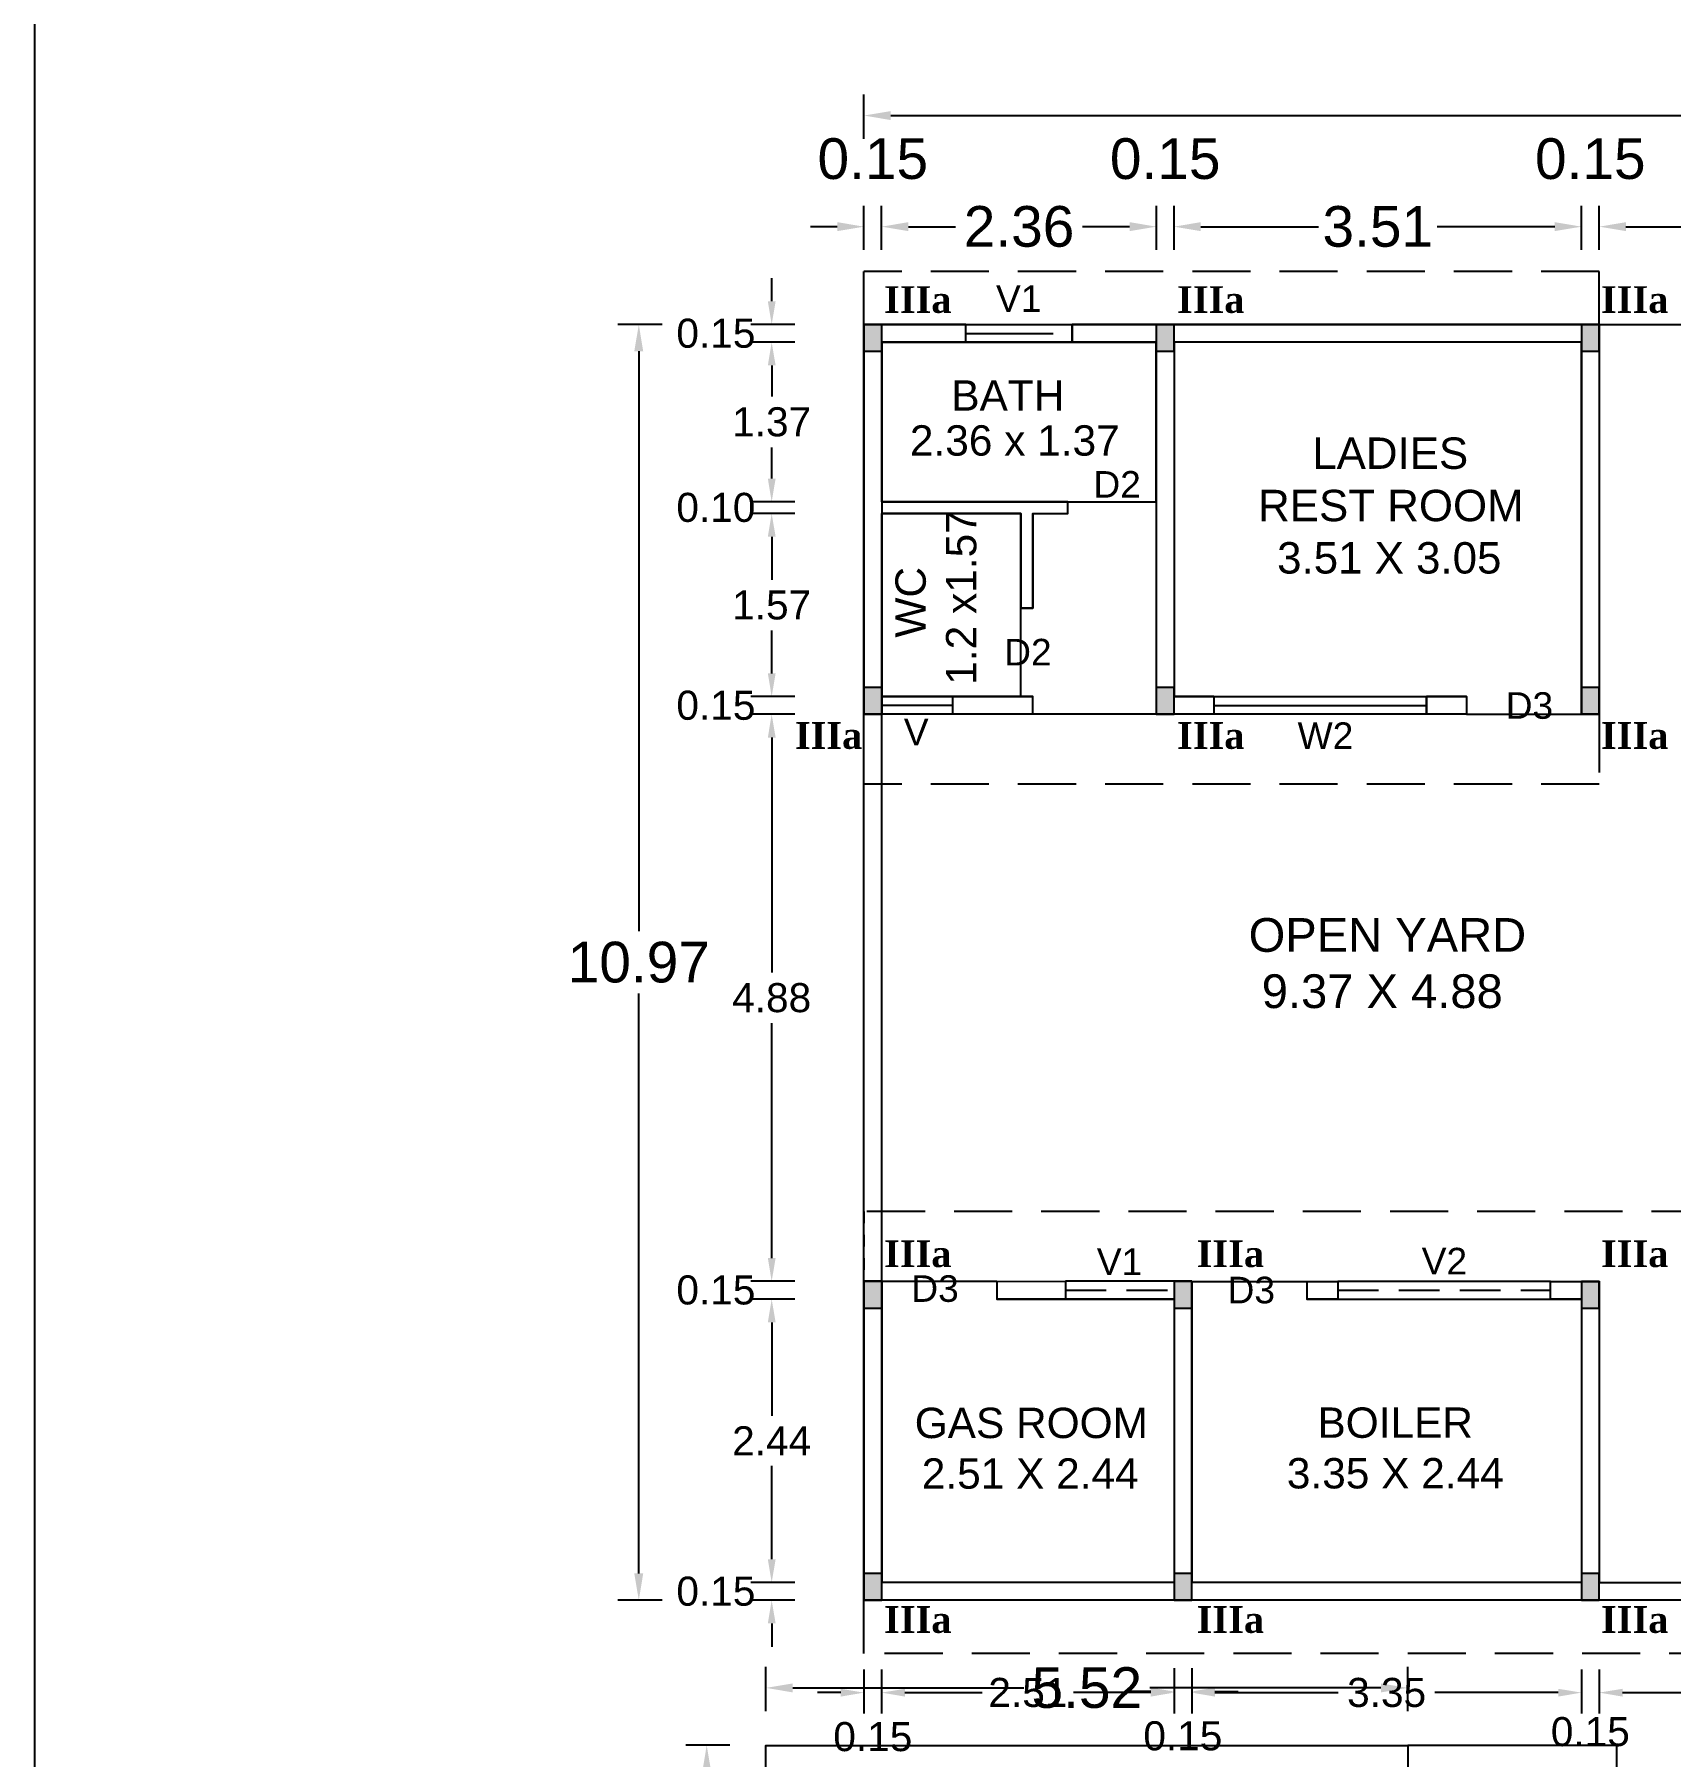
# Model space of a CAD drawing. Header units: metres. Extents: x 3715 to 4596, y 2418 to 2709.
# Drawn here: x 4028.15 to 4042.22, y 2547.65 to 2562.47 of the extents above; entities that cross this region are included whole.
import ezdxf

# ---------------------------------------------------------------- set-up
doc = ezdxf.new("R2010")
doc.units = ezdxf.units.M
doc.header["$MEASUREMENT"] = 0
doc.linetypes.add('DASHED', pattern=[0.75, 0.5, -0.25])
for name, color, linetype in [('BLK_6_DA_RAMP_1', 7, 'Continuous'), ('BLK_6_FLR_0_BLT_UP_AREA', 46, 'Continuous'), ('BLK_6_FLR_0_CARPET_AREA', 46, 'Continuous'), ('BLK_6_FLR_0_WATER_CLOSET', 2, 'Continuous')]:
    doc.layers.add(name, color=color, linetype=linetype)
doc.styles.add('Inner font', font='arial.ttf')
doc.styles.add('notes', font='arial.ttf')
doc.styles.get("Standard").update_dxf_attribs({"font": 'arial.ttf'})
doc.styles.add('Times New Roman$101', font='timesbd.ttf', dxfattribs={"height": 3.024})
doc.dimstyles.get("Standard").update_dxf_attribs({"dimtxt": 0.35, "dimasz": 0.23, "dimexe": 0.18, "dimexo": 0.0625, "dimgap": 0.09, "dimtad": 0, "dimtih": 1, "dimtoh": 1, "dimzin": 0, "dimdsep": 46, "dimtxsty": 'Standard', "dimcen": 0.09, "dimadec": 0, "dimazin": 0, "dimtfac": 1, "dimtofl": 0, "dimtmove": 2, "dimatfit": 3, "dimfxl": 0, "dimtolj": 1, "dimtzin": 0, "dimarcsym": 0})

# ---------------------------------------------------------------- blocks, each defined once
blk = doc.blocks.new('*D275')
at = {"color": 0, "lineweight": -2, "ltscale": 0.1}
for p, q in [((4035.286, 2560.613), (4035.286, 2560.993)), ((4035.438, 2560.613), (4035.438, 2560.993)), ((4035.056, 2560.813), (4034.826, 2560.813)), ((4035.668, 2560.813), (4035.898, 2560.813))]:
    blk.add_line(p, q, dxfattribs=at)
at = {"color": 0, "ltscale": 0.1}
for points in [[(4035.056, 2560.852), (4035.056, 2560.775), (4035.286, 2560.813)], [(4035.668, 2560.852), (4035.668, 2560.775), (4035.438, 2560.813)]]:
    blk.add_solid(points, dxfattribs=at)
at = {"color": 0, "ltscale": 0.1, "insert": (4035.362, 2561.396), "char_height": 0.35, "attachment_point": 5}
blk.add_mtext('\\A1;0.15', dxfattribs=at)
blk = doc.blocks.new('*D276')
at = {"color": 0, "lineweight": -2, "ltscale": 0.1}
for p, q in [((4035.438, 2560.613), (4035.438, 2560.993)), ((4037.801, 2560.613), (4037.801, 2560.993)), ((4035.668, 2560.813), (4036.072, 2560.813)), ((4037.571, 2560.813), (4037.167, 2560.813))]:
    blk.add_line(p, q, dxfattribs=at)
at = {"color": 0, "ltscale": 0.1}
for points in [[(4035.668, 2560.852), (4035.668, 2560.775), (4035.438, 2560.813)], [(4037.571, 2560.852), (4037.571, 2560.775), (4037.801, 2560.813)]]:
    blk.add_solid(points, dxfattribs=at)
at = {"color": 0, "ltscale": 0.1, "insert": (4036.62, 2560.813), "char_height": 0.35, "attachment_point": 5}
blk.add_mtext('\\A1;2.36', dxfattribs=at)
blk = doc.blocks.new('*D277')
at = {"color": 0, "lineweight": -2, "ltscale": 0.1}
for p, q in [((4037.801, 2560.613), (4037.801, 2560.993)), ((4037.953, 2560.613), (4037.953, 2560.993)), ((4037.571, 2560.813), (4037.341, 2560.813)), ((4038.183, 2560.813), (4038.413, 2560.813))]:
    blk.add_line(p, q, dxfattribs=at)
at = {"color": 0, "ltscale": 0.1}
for points in [[(4037.571, 2560.852), (4037.571, 2560.775), (4037.801, 2560.813)], [(4038.183, 2560.852), (4038.183, 2560.775), (4037.953, 2560.813)]]:
    blk.add_solid(points, dxfattribs=at)
at = {"color": 0, "ltscale": 0.1, "insert": (4037.877, 2561.396), "char_height": 0.35, "attachment_point": 5}
blk.add_mtext('\\A1;0.15', dxfattribs=at)
blk = doc.blocks.new('*D278')
at = {"color": 0, "lineweight": -2, "ltscale": 0.1}
for p, q in [((4037.953, 2560.613), (4037.953, 2560.993)), ((4041.458, 2560.613), (4041.458, 2560.993)), ((4038.183, 2560.813), (4039.195, 2560.813)), ((4041.228, 2560.813), (4040.216, 2560.813))]:
    blk.add_line(p, q, dxfattribs=at)
at = {"color": 0, "ltscale": 0.1}
for points in [[(4038.183, 2560.852), (4038.183, 2560.775), (4037.953, 2560.813)], [(4041.228, 2560.852), (4041.228, 2560.775), (4041.458, 2560.813)]]:
    blk.add_solid(points, dxfattribs=at)
at = {"color": 0, "ltscale": 0.1, "insert": (4039.706, 2560.813), "char_height": 0.35, "attachment_point": 5}
blk.add_mtext('\\A1;3.51', dxfattribs=at)
blk = doc.blocks.new('*D279')
at = {"color": 0, "lineweight": -2, "ltscale": 0.1}
for p, q in [((4041.458, 2560.613), (4041.458, 2560.993)), ((4041.611, 2560.613), (4041.611, 2560.993)), ((4041.228, 2560.813), (4040.998, 2560.813)), ((4041.841, 2560.813), (4042.071, 2560.813))]:
    blk.add_line(p, q, dxfattribs=at)
at = {"color": 0, "ltscale": 0.1}
for points in [[(4041.228, 2560.852), (4041.228, 2560.775), (4041.458, 2560.813)], [(4041.841, 2560.852), (4041.841, 2560.775), (4041.611, 2560.813)]]:
    blk.add_solid(points, dxfattribs=at)
at = {"color": 0, "ltscale": 0.1, "insert": (4041.534, 2561.396), "char_height": 0.35, "attachment_point": 5}
blk.add_mtext('\\A1;0.15', dxfattribs=at)
blk = doc.blocks.new('*D280')
at = {"color": 0, "lineweight": -2, "ltscale": 0.1}
for p, q in [((4041.611, 2560.613), (4041.611, 2560.993)), ((4044.811, 2560.613), (4044.811, 2560.993)), ((4041.841, 2560.813), (4042.667, 2560.813)), ((4044.581, 2560.813), (4043.755, 2560.813))]:
    blk.add_line(p, q, dxfattribs=at)
at = {"color": 0, "ltscale": 0.1}
for points in [[(4041.841, 2560.852), (4041.841, 2560.775), (4041.611, 2560.813)], [(4044.581, 2560.852), (4044.581, 2560.775), (4044.811, 2560.813)]]:
    blk.add_solid(points, dxfattribs=at)
at = {"color": 0, "ltscale": 0.1, "insert": (4043.211, 2560.813), "char_height": 0.35, "attachment_point": 5}
blk.add_mtext('\\A1;3.20', dxfattribs=at)
blk = doc.blocks.new('*D290')
at = {"color": 0, "lineweight": -2, "ltscale": 0.1}
for p, q in [((4035.286, 2561.569), (4035.286, 2561.949)), ((4070.414, 2561.569), (4070.414, 2561.949)), ((4035.516, 2561.769), (4052.17, 2561.769)), ((4070.184, 2561.769), (4053.531, 2561.769))]:
    blk.add_line(p, q, dxfattribs=at)
at = {"color": 0, "ltscale": 0.1}
for points in [[(4035.516, 2561.807), (4035.516, 2561.73), (4035.286, 2561.769)], [(4070.184, 2561.807), (4070.184, 2561.73), (4070.414, 2561.769)]]:
    blk.add_solid(points, dxfattribs=at)
at = {"color": 0, "ltscale": 0.1, "insert": (4052.85, 2561.769), "char_height": 0.35, "attachment_point": 5}
blk.add_mtext('\\A1;35.13', dxfattribs=at)
blk = doc.blocks.new('*D301')
at = {"color": 0, "lineweight": -2, "ltscale": 0.1}
for p, q in [((4035.286, 2548.404), (4035.286, 2548.024)), ((4035.438, 2548.404), (4035.438, 2548.024)), ((4035.086, 2548.204), (4034.886, 2548.204)), ((4035.638, 2548.204), (4035.838, 2548.204))]:
    blk.add_line(p, q, dxfattribs=at)
at = {"color": 0, "ltscale": 0.1}
for points in [[(4035.086, 2548.237), (4035.086, 2548.17), (4035.286, 2548.204)], [(4035.638, 2548.237), (4035.638, 2548.17), (4035.438, 2548.204)]]:
    blk.add_solid(points, dxfattribs=at)
at = {"color": 0, "ltscale": 0.1, "insert": (4035.362, 2547.824), "char_height": 0.25, "attachment_point": 5}
blk.add_mtext('\\A1;0.15', dxfattribs=at)
blk = doc.blocks.new('*D302')
at = {"color": 0, "lineweight": -2, "ltscale": 0.1}
for p, q in [((4035.438, 2548.404), (4035.438, 2548.024)), ((4037.953, 2548.404), (4037.953, 2548.024)), ((4035.638, 2548.204), (4036.303, 2548.204)), ((4037.753, 2548.204), (4037.088, 2548.204))]:
    blk.add_line(p, q, dxfattribs=at)
at = {"color": 0, "ltscale": 0.1}
for points in [[(4035.638, 2548.237), (4035.638, 2548.17), (4035.438, 2548.204)], [(4037.753, 2548.237), (4037.753, 2548.17), (4037.953, 2548.204)]]:
    blk.add_solid(points, dxfattribs=at)
at = {"color": 0, "ltscale": 0.1, "insert": (4036.696, 2548.204), "char_height": 0.25, "attachment_point": 5}
blk.add_mtext('\\A1;2.51', dxfattribs=at)
blk = doc.blocks.new('*D303')
at = {"color": 0, "lineweight": -2, "ltscale": 0.1}
for p, q in [((4037.953, 2548.414), (4037.953, 2548.034)), ((4038.105, 2548.414), (4038.105, 2548.034)), ((4037.753, 2548.214), (4037.553, 2548.214)), ((4038.305, 2548.214), (4038.505, 2548.214))]:
    blk.add_line(p, q, dxfattribs=at)
at = {"color": 0, "ltscale": 0.1}
for points in [[(4037.753, 2548.247), (4037.753, 2548.18), (4037.953, 2548.214)], [(4038.305, 2548.247), (4038.305, 2548.18), (4038.105, 2548.214)]]:
    blk.add_solid(points, dxfattribs=at)
at = {"color": 0, "ltscale": 0.1, "insert": (4038.029, 2547.831), "char_height": 0.25, "attachment_point": 5}
blk.add_mtext('\\A1;0.15', dxfattribs=at)
blk = doc.blocks.new('*D304')
at = {"color": 0, "lineweight": -2, "ltscale": 0.1}
for p, q in [((4038.105, 2548.404), (4038.105, 2548.024)), ((4041.458, 2548.404), (4041.458, 2548.024)), ((4038.305, 2548.204), (4039.366, 2548.204)), ((4041.258, 2548.204), (4040.197, 2548.204))]:
    blk.add_line(p, q, dxfattribs=at)
at = {"color": 0, "ltscale": 0.1}
for points in [[(4038.305, 2548.237), (4038.305, 2548.17), (4038.105, 2548.204)], [(4041.258, 2548.237), (4041.258, 2548.17), (4041.458, 2548.204)]]:
    blk.add_solid(points, dxfattribs=at)
at = {"color": 0, "ltscale": 0.1, "insert": (4039.782, 2548.204), "char_height": 0.25, "attachment_point": 5}
blk.add_mtext('\\A1;3.35', dxfattribs=at)
blk = doc.blocks.new('*D305')
at = {"color": 0, "lineweight": -2, "ltscale": 0.1}
for p, q in [((4041.458, 2548.404), (4041.458, 2548.024)), ((4041.611, 2548.404), (4041.611, 2548.024)), ((4041.258, 2548.204), (4041.058, 2548.204)), ((4041.811, 2548.204), (4042.011, 2548.204))]:
    blk.add_line(p, q, dxfattribs=at)
at = {"color": 0, "ltscale": 0.1}
for points in [[(4041.258, 2548.237), (4041.258, 2548.17), (4041.458, 2548.204)], [(4041.811, 2548.237), (4041.811, 2548.17), (4041.611, 2548.204)]]:
    blk.add_solid(points, dxfattribs=at)
at = {"color": 0, "ltscale": 0.1, "insert": (4041.534, 2547.867), "char_height": 0.25, "attachment_point": 5}
blk.add_mtext('\\A1;0.15', dxfattribs=at)
blk = doc.blocks.new('*D306')
at = {"color": 0, "lineweight": -2, "ltscale": 0.1}
for p, q in [((4041.611, 2548.404), (4041.611, 2548.024)), ((4044.811, 2548.404), (4044.811, 2548.024)), ((4041.811, 2548.204), (4042.797, 2548.204)), ((4044.611, 2548.204), (4043.625, 2548.204))]:
    blk.add_line(p, q, dxfattribs=at)
at = {"color": 0, "ltscale": 0.1}
for points in [[(4041.811, 2548.237), (4041.811, 2548.17), (4041.611, 2548.204)], [(4044.611, 2548.237), (4044.611, 2548.17), (4044.811, 2548.204)]]:
    blk.add_solid(points, dxfattribs=at)
at = {"color": 0, "ltscale": 0.1, "insert": (4043.211, 2548.204), "char_height": 0.25, "attachment_point": 5}
blk.add_mtext('\\A1;3.20', dxfattribs=at)
blk = doc.blocks.new('*D309')
at = {"color": 0, "lineweight": -2, "ltscale": 0.1}
for p, q in [((4034.492, 2549.351), (4034.492, 2549.551)), ((4034.692, 2549.151), (4034.312, 2549.151)), ((4034.692, 2548.999), (4034.312, 2548.999)), ((4034.492, 2548.799), (4034.492, 2548.599))]:
    blk.add_line(p, q, dxfattribs=at)
at = {"color": 0, "ltscale": 0.1}
for points in [[(4034.459, 2549.351), (4034.526, 2549.351), (4034.492, 2549.151)], [(4034.459, 2548.799), (4034.526, 2548.799), (4034.492, 2548.999)]]:
    blk.add_solid(points, dxfattribs=at)
at = {"color": 0, "ltscale": 0.1, "insert": (4034.012, 2549.075), "char_height": 0.25, "attachment_point": 5}
blk.add_mtext('\\A1;0.15', dxfattribs=at)
blk = doc.blocks.new('*D310')
at = {"color": 0, "lineweight": -2, "ltscale": 0.1}
for p, q in [((4034.692, 2551.589), (4034.312, 2551.589)), ((4034.492, 2551.389), (4034.492, 2550.586)), ((4034.492, 2549.351), (4034.492, 2550.155)), ((4034.692, 2549.151), (4034.312, 2549.151))]:
    blk.add_line(p, q, dxfattribs=at)
at = {"color": 0, "ltscale": 0.1}
for points in [[(4034.459, 2551.389), (4034.526, 2551.389), (4034.492, 2551.589)], [(4034.459, 2549.351), (4034.526, 2549.351), (4034.492, 2549.151)]]:
    blk.add_solid(points, dxfattribs=at)
at = {"color": 0, "ltscale": 0.1, "insert": (4034.492, 2550.37), "char_height": 0.25, "attachment_point": 5}
blk.add_mtext('\\A1;2.44', dxfattribs=at)
blk = doc.blocks.new('*D311')
at = {"color": 0, "lineweight": -2, "ltscale": 0.1}
for p, q in [((4034.492, 2551.942), (4034.492, 2552.142)), ((4034.692, 2551.742), (4034.312, 2551.742)), ((4034.692, 2551.589), (4034.312, 2551.589)), ((4034.492, 2551.389), (4034.492, 2551.189))]:
    blk.add_line(p, q, dxfattribs=at)
at = {"color": 0, "ltscale": 0.1}
for points in [[(4034.459, 2551.942), (4034.526, 2551.942), (4034.492, 2551.742)], [(4034.459, 2551.389), (4034.526, 2551.389), (4034.492, 2551.589)]]:
    blk.add_solid(points, dxfattribs=at)
at = {"color": 0, "ltscale": 0.1, "insert": (4034.012, 2551.666), "char_height": 0.25, "attachment_point": 5}
blk.add_mtext('\\A1;0.15', dxfattribs=at)
blk = doc.blocks.new('*D312')
at = {"color": 0, "lineweight": -2, "ltscale": 0.1}
for p, q in [((4034.692, 2556.619), (4034.312, 2556.619)), ((4034.492, 2556.419), (4034.492, 2554.398)), ((4034.492, 2551.942), (4034.492, 2553.963)), ((4034.692, 2551.742), (4034.312, 2551.742))]:
    blk.add_line(p, q, dxfattribs=at)
at = {"color": 0, "ltscale": 0.1}
for points in [[(4034.459, 2556.419), (4034.526, 2556.419), (4034.492, 2556.619)], [(4034.459, 2551.942), (4034.526, 2551.942), (4034.492, 2551.742)]]:
    blk.add_solid(points, dxfattribs=at)
at = {"color": 0, "ltscale": 0.1, "insert": (4034.492, 2554.18), "char_height": 0.25, "attachment_point": 5}
blk.add_mtext('\\A1;4.88', dxfattribs=at)
blk = doc.blocks.new('*D313')
at = {"color": 0, "lineweight": -2, "ltscale": 0.1}
for p, q in [((4034.492, 2556.971), (4034.492, 2557.171)), ((4034.692, 2556.771), (4034.312, 2556.771)), ((4034.692, 2556.619), (4034.312, 2556.619)), ((4034.492, 2556.419), (4034.492, 2556.219))]:
    blk.add_line(p, q, dxfattribs=at)
at = {"color": 0, "ltscale": 0.1}
for points in [[(4034.459, 2556.971), (4034.526, 2556.971), (4034.492, 2556.771)], [(4034.459, 2556.419), (4034.526, 2556.419), (4034.492, 2556.619)]]:
    blk.add_solid(points, dxfattribs=at)
at = {"color": 0, "ltscale": 0.1, "insert": (4034.012, 2556.695), "char_height": 0.25, "attachment_point": 5}
blk.add_mtext('\\A1;0.15', dxfattribs=at)
blk = doc.blocks.new('*D314')
at = {"color": 0, "lineweight": -2, "ltscale": 0.1}
for p, q in [((4034.692, 2558.346), (4034.312, 2558.346)), ((4034.492, 2558.146), (4034.492, 2557.776)), ((4034.492, 2556.971), (4034.492, 2557.341)), ((4034.692, 2556.771), (4034.312, 2556.771))]:
    blk.add_line(p, q, dxfattribs=at)
at = {"color": 0, "ltscale": 0.1}
for points in [[(4034.459, 2558.146), (4034.526, 2558.146), (4034.492, 2558.346)], [(4034.459, 2556.971), (4034.526, 2556.971), (4034.492, 2556.771)]]:
    blk.add_solid(points, dxfattribs=at)
at = {"color": 0, "ltscale": 0.1, "insert": (4034.492, 2557.558), "char_height": 0.25, "attachment_point": 5}
blk.add_mtext('\\A1;1.57', dxfattribs=at)
blk = doc.blocks.new('*D315')
at = {"color": 0, "lineweight": -2, "ltscale": 0.1}
for p, q in [((4034.492, 2558.647), (4034.492, 2558.847)), ((4034.692, 2558.447), (4034.312, 2558.447)), ((4034.692, 2558.346), (4034.312, 2558.346)), ((4034.492, 2558.146), (4034.492, 2557.946))]:
    blk.add_line(p, q, dxfattribs=at)
at = {"color": 0, "ltscale": 0.1}
for points in [[(4034.459, 2558.647), (4034.526, 2558.647), (4034.492, 2558.447)], [(4034.459, 2558.146), (4034.526, 2558.146), (4034.492, 2558.346)]]:
    blk.add_solid(points, dxfattribs=at)
at = {"color": 0, "ltscale": 0.1, "insert": (4034.012, 2558.397), "char_height": 0.25, "attachment_point": 5}
blk.add_mtext('\\A1;0.10', dxfattribs=at)
blk = doc.blocks.new('*D316')
at = {"color": 0, "lineweight": -2, "ltscale": 0.1}
for p, q in [((4034.692, 2559.819), (4034.312, 2559.819)), ((4034.492, 2559.619), (4034.492, 2559.351)), ((4034.492, 2558.647), (4034.492, 2558.915)), ((4034.692, 2558.447), (4034.312, 2558.447))]:
    blk.add_line(p, q, dxfattribs=at)
at = {"color": 0, "ltscale": 0.1}
for points in [[(4034.459, 2559.619), (4034.526, 2559.619), (4034.492, 2559.819)], [(4034.459, 2558.647), (4034.526, 2558.647), (4034.492, 2558.447)]]:
    blk.add_solid(points, dxfattribs=at)
at = {"color": 0, "ltscale": 0.1, "insert": (4034.492, 2559.133), "char_height": 0.25, "attachment_point": 5}
blk.add_mtext('\\A1;1.37', dxfattribs=at)
blk = doc.blocks.new('*D317')
at = {"color": 0, "lineweight": -2, "ltscale": 0.1}
for p, q in [((4034.492, 2560.171), (4034.492, 2560.371)), ((4034.692, 2559.971), (4034.312, 2559.971)), ((4034.692, 2559.819), (4034.312, 2559.819)), ((4034.492, 2559.619), (4034.492, 2559.419))]:
    blk.add_line(p, q, dxfattribs=at)
at = {"color": 0, "ltscale": 0.1}
for points in [[(4034.459, 2560.171), (4034.526, 2560.171), (4034.492, 2559.971)], [(4034.459, 2559.619), (4034.526, 2559.619), (4034.492, 2559.819)]]:
    blk.add_solid(points, dxfattribs=at)
at = {"color": 0, "ltscale": 0.1, "insert": (4034.012, 2559.895), "char_height": 0.25, "attachment_point": 5}
blk.add_mtext('\\A1;0.15', dxfattribs=at)
blk = doc.blocks.new('*D318')
at = {"color": 0, "lineweight": -2, "ltscale": 0.1}
for p, q in [((4033.549, 2559.971), (4033.169, 2559.971)), ((4033.349, 2559.741), (4033.349, 2554.754)), ((4033.349, 2549.229), (4033.349, 2554.216)), ((4033.549, 2548.999), (4033.169, 2548.999))]:
    blk.add_line(p, q, dxfattribs=at)
at = {"color": 0, "ltscale": 0.1}
for points in [[(4033.31, 2559.741), (4033.387, 2559.741), (4033.349, 2559.971)], [(4033.31, 2549.229), (4033.387, 2549.229), (4033.349, 2548.999)]]:
    blk.add_solid(points, dxfattribs=at)
at = {"color": 0, "ltscale": 0.1, "insert": (4033.349, 2554.485), "char_height": 0.35, "attachment_point": 5}
blk.add_mtext('\\A1;10.97', dxfattribs=at)
blk = doc.blocks.new('*D676')
at = {"layer": 'BLK_6_DA_RAMP_1', "color": 0, "lineweight": -2}
for p, q in [((4034.443, 2548.045), (4034.443, 2548.425)), ((4039.963, 2548.045), (4039.963, 2548.425)), ((4034.673, 2548.245), (4036.66, 2548.245)), ((4039.733, 2548.245), (4037.746, 2548.245))]:
    blk.add_line(p, q, dxfattribs=at)
at = {"layer": 'BLK_6_DA_RAMP_1', "color": 0}
for points in [[(4034.673, 2548.283), (4034.673, 2548.206), (4034.443, 2548.245)], [(4039.733, 2548.283), (4039.733, 2548.206), (4039.963, 2548.245)]]:
    blk.add_solid(points, dxfattribs=at)
at = {"layer": 'BLK_6_DA_RAMP_1', "color": 0, "insert": (4037.203, 2548.245), "char_height": 0.35, "attachment_point": 5}
blk.add_mtext('\\A1;5.52', dxfattribs=at)
blk = doc.blocks.new('*D677')
at = {"layer": 'BLK_6_DA_RAMP_1', "color": 0, "lineweight": -2}
for p, q in [((4034.133, 2547.751), (4033.753, 2547.751)), ((4033.933, 2547.521), (4033.933, 2547.119)), ((4033.933, 2546.181), (4033.933, 2546.582)), ((4034.133, 2545.951), (4033.753, 2545.951))]:
    blk.add_line(p, q, dxfattribs=at)
at = {"layer": 'BLK_6_DA_RAMP_1', "color": 0}
for points in [[(4033.895, 2547.521), (4033.972, 2547.521), (4033.933, 2547.751)], [(4033.895, 2546.181), (4033.972, 2546.181), (4033.933, 2545.951)]]:
    blk.add_solid(points, dxfattribs=at)
at = {"layer": 'BLK_6_DA_RAMP_1', "color": 0, "insert": (4033.933, 2546.851), "char_height": 0.35, "attachment_point": 5}
blk.add_mtext('\\A1;1.80', dxfattribs=at)

msp = doc.modelspace()

# ---------------------------------------------------------------- hatches: boundary and pattern name
h = msp.add_hatch(color=1)
h.dxf.hatch_style = 1
h.paths.add_polyline_path([(4035.43844, 2559.97116), (4035.28604, 2559.97116), (4035.28604, 2559.74116), (4035.43844, 2559.74116)])
h = msp.add_hatch(color=1)
h.dxf.hatch_style = 1
h.paths.add_polyline_path([(4037.95304, 2559.97116), (4037.80064, 2559.97116), (4037.80064, 2559.74116), (4037.95304, 2559.74116)])
h = msp.add_hatch(color=1)
h.dxf.hatch_style = 1
h.paths.add_polyline_path([(4041.61064, 2559.97116), (4041.45824, 2559.97116), (4041.45824, 2559.74116), (4041.61064, 2559.74116)])
h = msp.add_hatch(color=1)
h.dxf.hatch_style = 1
h.paths.add_polyline_path([(4035.43844, 2556.8486), (4035.28604, 2556.8486), (4035.28604, 2556.6186), (4035.43844, 2556.6186)])
h = msp.add_hatch(color=1)
h.dxf.hatch_style = 1
h.paths.add_polyline_path([(4037.95304, 2556.8486), (4037.80064, 2556.8486), (4037.80064, 2556.6186), (4037.95304, 2556.6186)])
h = msp.add_hatch(color=1)
h.dxf.hatch_style = 1
h.paths.add_polyline_path([(4041.61064, 2556.8486), (4041.45824, 2556.8486), (4041.45824, 2556.6186), (4041.61064, 2556.6186)])
h = msp.add_hatch(color=1)
h.dxf.hatch_style = 1
h.paths.add_polyline_path([(4035.43844, 2551.74156), (4035.28604, 2551.74156), (4035.28604, 2551.51156), (4035.43844, 2551.51156)])
h = msp.add_hatch(color=1)
h.dxf.hatch_style = 1
h.paths.add_polyline_path([(4038.10544, 2551.74156), (4037.95304, 2551.74156), (4037.95304, 2551.51156), (4038.10544, 2551.51156)])
h = msp.add_hatch(color=1)
h.dxf.hatch_style = 1
h.paths.add_polyline_path([(4041.61064, 2551.74156), (4041.45824, 2551.74156), (4041.45824, 2551.51156), (4041.61064, 2551.51156)])
h = msp.add_hatch(color=1)
h.dxf.hatch_style = 1
h.paths.add_polyline_path([(4035.43844, 2549.2286), (4035.28604, 2549.2286), (4035.28604, 2548.9986), (4035.43844, 2548.9986)])
h = msp.add_hatch(color=1)
h.dxf.hatch_style = 1
h.paths.add_polyline_path([(4038.10544, 2549.2286), (4037.95304, 2549.2286), (4037.95304, 2548.9986), (4038.10544, 2548.9986)])
h = msp.add_hatch(color=1)
h.dxf.hatch_style = 1
h.paths.add_polyline_path([(4041.61064, 2549.2286), (4041.45824, 2549.2286), (4041.45824, 2548.9986), (4041.61064, 2548.9986)])

# ---------------------------------------------------------------- linework, layer by layer
at = {"linetype": 'DASHED'}
for p, q in [((4041.61064, 2560.4286), (4035.28604, 2560.4286)), ((4041.61064, 2556.6186, 0), (4041.61064, 2556.0186, 0)), ((4041.61064, 2556.0186, 0), (4035.28604, 2556.0186, 0)), ((4044.81104, 2552.3418), (4035.28604, 2552.3418, 0)), ((4035.28604, 2548.5414, 0), (4035.28604, 2548.9986, 0)), ((4044.96344, 2548.5414), (4035.28604, 2548.5414))]:
    msp.add_line(p, q, dxfattribs=at)
at = {"linetype": 'DASHED', "ltscale": 4}
for p, q in [((4035.28604, 2559.9714, 0), (4035.28604, 2560.4286)), ((4041.61064, 2559.9714, 0), (4041.61064, 2560.4286))]:
    msp.add_line(p, q, dxfattribs=at)
for p, q in [((4035.28604, 2559.9714, 0), (4035.28604, 2556.6186, 0)), ((4036.16234, 2559.9714, 0), (4035.28604, 2559.9714, 0)), ((4036.16234, 2559.819, 0), (4036.16234, 2559.9714, 0)), ((4036.16234, 2559.9714, 0), (4037.07674, 2559.9714, 0)), ((4036.16234, 2559.819, 0), (4036.16234, 2559.9714, 0)), ((4041.61064, 2559.9714, 0), (4037.07674, 2559.9714, 0)), ((4037.07674, 2559.9714, 0), (4037.07674, 2559.819, 0)), ((4037.07674, 2559.819, 0), (4037.07674, 2559.9714, 0)), ((4041.61064, 2559.9714, 0), (4041.61064, 2556.6186, 0)), ((4035.43844, 2559.819, 0), (4036.16234, 2559.819, 0)), ((4035.43844, 2559.819, 0), (4035.43844, 2556.6186, 0)), ((4037.07674, 2559.819, 0), (4036.16234, 2559.819, 0)), ((4037.07674, 2559.819, 0), (4037.80064, 2559.819, 0)), ((4037.80064, 2559.819, 0), (4037.80064, 2556.6186, 0)), ((4037.95304, 2559.819, 0), (4037.95304, 2556.771, 0)), ((4041.45824, 2559.819, 0), (4037.95304, 2559.819, 0)), ((4041.45824, 2559.819, 0), (4041.45824, 2556.6186, 0)), ((4035.43844, 2558.4474, 0), (4037.03864, 2558.4474, 0)), ((4035.43844, 2558.4474, 0), (4035.43844, 2558.3458, 0)), ((4037.03864, 2558.3458, 0), (4037.03864, 2558.4474, 0)), ((4035.43844, 2558.3458, 0), (4036.63618, 2558.3458, 0)), ((4036.63618, 2558.3458, 0), (4036.63618, 2557.533, 0)), ((4036.73778, 2558.3458, 0), (4037.03864, 2558.3458, 0)), ((4036.73778, 2558.3458, 0), (4036.73778, 2557.533, 0)), ((4036.73778, 2557.533, 0), (4036.63618, 2557.533, 0)), ((4036.04804, 2556.771, 0), (4035.43844, 2556.771, 0)), ((4036.04804, 2556.771, 0), (4036.73778, 2556.771, 0)), ((4036.04804, 2556.771, 0), (4036.04804, 2556.6186, 0)), ((4036.73778, 2556.6186, 0), (4036.73778, 2556.771, 0)), ((4038.29594, 2556.771, 0), (4037.95304, 2556.771, 0)), ((4038.29594, 2556.771, 0), (4040.12474, 2556.771, 0)), ((4038.29594, 2556.771, 0), (4038.29594, 2556.6186, 0)), ((4040.46764, 2556.771, 0), (4040.12474, 2556.771, 0)), ((4040.12474, 2556.771, 0), (4040.12474, 2556.6186, 0)), ((4040.12474, 2556.6186, 0), (4040.12474, 2556.771, 0)), ((4040.46764, 2556.771, 0), (4040.46764, 2556.6186, 0)), ((4035.28604, 2551.7418, 0), (4035.28604, 2556.6186, 0)), ((4035.43844, 2556.6186, 0), (4035.28604, 2556.6186, 0)), ((4036.04804, 2556.6186, 0), (4035.43844, 2556.6186, 0)), ((4035.43844, 2551.7418, 0), (4035.43844, 2556.6186, 0)), ((4036.73778, 2556.6186, 0), (4036.04804, 2556.6186, 0)), ((4038.29594, 2556.6186, 0), (4037.80064, 2556.6186, 0)), ((4040.12474, 2556.6186, 0), (4038.29594, 2556.6186, 0)), ((4040.46764, 2556.6186, 0), (4040.12474, 2556.6186, 0)), ((4041.61064, 2556.6186, 0), (4041.45824, 2556.6186, 0)), ((4035.28604, 2551.7418, 0), (4035.28604, 2548.9986, 0)), ((4035.43844, 2551.7418, 0), (4035.28604, 2551.7418, 0)), ((4035.43844, 2551.7418, 0), (4035.43844, 2549.151, 0)), ((4036.42904, 2551.74178, 0), (4037.02065, 2551.74158, 0)), ((4036.42904, 2551.74158, 0), (4036.42904, 2551.5894, 0)), ((4037.95304, 2551.7418, 0), (4037.02065, 2551.74186, 0)), ((4037.02065, 2551.74186, 0), (4037.02065, 2551.5894, 0)), ((4037.95304, 2551.7418, 0), (4037.95304, 2549.151, 0)), ((4038.10544, 2551.7418, 0), (4037.95304, 2551.7418, 0)), ((4038.10544, 2551.7418, 0), (4038.10544, 2549.151, 0)), ((4039.09604, 2551.7416, 0), (4039.09604, 2551.5894, 0)), ((4039.09604, 2551.7416, 0), (4039.36274, 2551.7416, 0)), ((4039.36274, 2551.7418, 0), (4039.36274, 2551.5894, 0)), ((4041.1915, 2551.5894, 0), (4041.19143, 2551.74156, 0)), ((4041.19154, 2551.74156, 0), (4041.61064, 2551.74156, 0)), ((4041.61064, 2551.7418, 0), (4041.61064, 2549.151, 0)), ((4037.02065, 2551.5894, 0), (4036.42904, 2551.5894, 0)), ((4037.95304, 2551.5894, 0), (4037.02064, 2551.58946, 0)), ((4039.36274, 2551.5894, 0), (4039.09604, 2551.5894, 0)), ((4041.45824, 2551.5894, 0), (4041.1915, 2551.5894, 0)), ((4041.45824, 2551.5894, 0), (4041.45824, 2549.151, 0)), ((4037.95304, 2549.151, 0), (4035.43844, 2549.151, 0)), ((4041.45824, 2549.151, 0), (4038.10544, 2549.151, 0)), ((4041.61064, 2549.151, 0), (4044.81104, 2549.151)), ((4044.81104, 2548.9986, 0), (4035.28604, 2548.9986, 0)), ((4041.76304, 2547.7506, 0), (4039.96304, 2547.7506, 0)), ((4041.76304, 2545.9506, 0), (4041.76304, 2547.7506, 0))]:
    msp.add_line(p, q)
at = {"linetype": 'DASHED', "ltscale": 0.02}
for p, q in [((4035.28604, 2556.0186, 0), (4035.28604, 2556.6186, 0)), ((4037.80458, 2556.6186, 0), (4037.80064, 2556.6186, 0)), ((4035.28604, 2552.3418, 0), (4035.28604, 2551.7418, 0))]:
    msp.add_line(p, q, dxfattribs=at)
at = {"ltscale": 0.5}
for p, q in [((4041.19154, 2551.74156, 0), (4039.36274, 2551.74164, 0)), ((4039.36274, 2551.5894, 0), (4041.1915, 2551.5894, 0))]:
    msp.add_line(p, q, dxfattribs=at)
at = {"ltscale": 0.1}
msp.add_lwpolyline([(4028.15012, 2494.21817), (4146.15012, 2494.21817), (4146.15012, 2575.52744), (4028.15012, 2575.52744)], close=True, dxfattribs=at)
at = {"color": 1}
for points in [[(4035.28604, 2559.74116), (4035.43844, 2559.74116), (4035.43844, 2559.97116), (4035.28604, 2559.97116)], [(4037.80064, 2556.6186), (4037.95304, 2556.6186), (4037.95304, 2556.8486), (4037.80064, 2556.8486)], [(4041.45824, 2556.6186), (4041.61064, 2556.6186), (4041.61064, 2556.8486), (4041.45824, 2556.8486)], [(4035.28604, 2551.51156), (4035.43844, 2551.51156), (4035.43844, 2551.74156), (4035.28604, 2551.74156)], [(4035.28604, 2548.9986), (4035.43844, 2548.9986), (4035.43844, 2549.2286), (4035.28604, 2549.2286)]]:
    msp.add_lwpolyline(points, close=True, dxfattribs=at)
at = {"linetype": 'DASHED', "ltscale": 1.5, "elevation": 0}
for points in [[(4036.16234, 2559.8952), (4037.07674, 2559.8952)], [(4036.04804, 2556.6948), (4035.43844, 2556.6948)]]:
    msp.add_lwpolyline(points, dxfattribs=at)
at = {"color": 1, "elevation": 0}
for points in [[(4037.80064, 2559.74116), (4037.95304, 2559.74116), (4037.95304, 2559.97116), (4037.80064, 2559.97116)], [(4041.45824, 2559.74116), (4041.61064, 2559.74116), (4041.61064, 2559.97116), (4041.45824, 2559.97116)], [(4035.28604, 2556.6186), (4035.43844, 2556.6186), (4035.43844, 2556.8486), (4035.28604, 2556.8486)], [(4037.95304, 2551.51156), (4038.10544, 2551.51156), (4038.10544, 2551.74156), (4037.95304, 2551.74156)], [(4041.45824, 2551.51156), (4041.61064, 2551.51156), (4041.61064, 2551.74156), (4041.45824, 2551.74156)], [(4037.95304, 2548.9986), (4038.10544, 2548.9986), (4038.10544, 2549.2286), (4037.95304, 2549.2286)], [(4041.45824, 2548.9986), (4041.61064, 2548.9986), (4041.61064, 2549.2286), (4041.45824, 2549.2286)]]:
    msp.add_lwpolyline(points, close=True, dxfattribs=at)
at = {"elevation": 0}
for points in [[(4040.12474, 2556.771), (4040.12474, 2556.6186)], [(4038.29594, 2556.6948), (4040.12474, 2556.6948)]]:
    msp.add_lwpolyline(points, dxfattribs=at)
at = {"linetype": 'DASHED', "ltscale": 0.7, "elevation": 0}
for points in [[(4037.02065, 2551.66563), (4037.95304, 2551.66558)], [(4039.36274, 2551.6656), (4041.19154, 2551.66553)]]:
    msp.add_lwpolyline(points, dxfattribs=at)
at = {"layer": 'BLK_6_DA_RAMP_1', "color": 1, "elevation": 0}
msp.add_lwpolyline([(4039.96304, 2545.9506), (4034.44304, 2545.9506), (4034.44304, 2547.7506), (4039.96304, 2547.7506)], close=True, dxfattribs=at)
at = {"layer": 'BLK_6_FLR_0_BLT_UP_AREA', "color": 46}
msp.add_lwpolyline([(4054.99136, 2545.9506), (4054.99136, 2548.9986), (4035.28604, 2548.9986), (4035.28604, 2559.9714), (4070.41424, 2559.9714), (4070.41424, 2548.9986), (4059.23445, 2548.9986), (4059.23445, 2545.9506)], dxfattribs=at)
at = {"layer": 'BLK_6_FLR_0_CARPET_AREA', "color": 46, "elevation": 0}
for points in [[(4037.80064, 2559.819), (4037.80064, 2556.6186), (4036.73778, 2556.6186), (4036.73778, 2556.771), (4035.43844, 2556.771), (4035.43844, 2558.3458), (4036.63618, 2558.3458), (4036.63618, 2557.533), (4036.73778, 2557.533), (4036.73778, 2558.3458), (4037.03864, 2558.3458), (4037.03864, 2558.4474), (4035.43844, 2558.4474), (4035.43844, 2559.819), (4037.80064, 2559.819)], [(4037.95304, 2556.771), (4040.46764, 2556.771), (4040.46764, 2556.6186), (4041.45824, 2556.6186), (4041.45824, 2559.819), (4037.95304, 2559.819), (4037.95304, 2556.771)], [(4036.42904, 2551.74178), (4036.42904, 2551.5894), (4037.95304, 2551.5894), (4037.95304, 2549.151), (4035.43844, 2549.151), (4035.43844, 2551.7418), (4036.42904, 2551.74178)]]:
    msp.add_lwpolyline(points, close=True, dxfattribs=at)
at = {"layer": 'BLK_6_FLR_0_CARPET_AREA', "color": 46}
msp.add_lwpolyline([(4038.10544, 2551.74156), (4039.09604, 2551.7416), (4039.09604, 2551.5894), (4041.45824, 2551.5894), (4041.45824, 2549.151), (4038.10544, 2549.151)], close=True, dxfattribs=at)
at = {"layer": 'BLK_6_FLR_0_WATER_CLOSET', "color": 2, "elevation": 0}
for points in [[(4035.43844, 2558.4474), (4037.80064, 2558.4474), (4037.80064, 2559.819), (4035.43844, 2559.819)], [(4036.63618, 2558.3458), (4035.43844, 2558.3458), (4035.43844, 2556.771), (4036.63618, 2556.771)]]:
    msp.add_lwpolyline(points, close=True, dxfattribs=at)

# ---------------------------------------------------------------- texts
at = {"color": 7, "style": 'Times New Roman$101'}
for p in [(4035.45935, 2560.07124), (4037.97954, 2560.07124), (4041.62672, 2560.07124), (4034.69224, 2556.32171), (4037.97954, 2556.32171), (4041.62672, 2556.32171), (4035.45935, 2551.86414), (4038.14856, 2551.86414), (4041.62672, 2551.86414), (4035.45935, 2548.71771), (4038.14856, 2548.71771), (4041.62672, 2548.71771)]:
    msp.add_text('IIIa', height=0.23, dxfattribs=at).set_placement(p)
for s, height, style, p in [('V1', 0.2286, 'notes', (4036.42173, 2560.07998, 0)), ('BATH', 0.261167, 'Inner font', (4036.03703, 2559.23078)), ('2.36 x 1.37 ', 0.2611673, 'Inner font', (4035.68081, 2558.84372)), ('D2', 0.2286, 'notes', (4037.25943, 2558.48223)), ('D2', 0.2286, 'notes', (4036.49192, 2557.03922)), ('D3', 0.2286, 'notes', (4040.80602, 2556.58015)), ('V', 0.2286, 'notes', (4035.6288, 2556.35232)), ('W2', 0.2286, 'notes', (4039.0164, 2556.3207)), ('V1', 0.2286, 'notes', (4037.28903, 2551.79565)), ('V2', 0.2286, 'notes', (4040.0838, 2551.80122)), ('D3', 0.2286, 'notes', (4035.69318, 2551.56516)), ('D3', 0.2286, 'notes', (4038.41339, 2551.55252))]:
    msp.add_text(s, height=height, dxfattribs=dict(style=style)).set_placement(p)
at = {"attachment_point": 1}
for s, insert, char_height, width, style in [('{\\W5.52341;  }LADIES\\P{\\W6.602174; }REST ROOM {\\fArial Narrow|b1|i0|c0|p34;\\P\\fArial|b0|i0|c0|p34;\\W8.16456; }3.51 X 3.05', (4037.98471, 2558.99983), 0.27, 3.609689, 'notes'), ('OPEN YARD\\P 9.37 X 4.88', (4038.59502, 2554.8661), 0.2901859, 4.1123453, 'Inner font'), ('{\\W5.50695; }GAS ROOM\\P{\\W6.108004; }2.51 X 2.44', (4035.16405, 2550.65453), 0.2611673, 3.0762708, 'Inner font'), ('{\\W6.84444;  }BOILER\\P{\\W5.54611;  }3.35 X 2.44', (4037.79922, 2550.65688), 0.2611673, 4.0821108, 'Inner font')]:
    msp.add_mtext(s, dxfattribs=dict(at, insert=insert, char_height=char_height, width=width, style=style))
at = {"insert": (4035.55624, 2556.87317), "char_height": 0.2611673, "width": 3.7011108, "attachment_point": 1, "rotation": 90, "style": 'Inner font'}
msp.add_mtext('    WC{\\fArial Narrow|b1|i0|c0|p34;\\P}1.2 x1.57', dxfattribs=at)

# ---------------------------------------------------------------- dimensions: what is measured, and where the dimension line sits
at = {"ltscale": 0.1}
for base, p1, p2, picture, middle in [((4070.41424, 2561.76874), (4035.28604, 2559.9714, 0), (4070.41424, 2559.9714), '*D290', (4052.85014, 2561.76874)), ((4035.43844, 2560.81342), (4035.28604, 2559.7407, 0), (4035.43844, 2559.7407, 0), '*D275', (4035.36224, 2561.39582)), ((4037.95304, 2560.81342), (4037.80064, 2559.819, 0), (4037.95304, 2559.819, 0), '*D277', (4037.87684, 2561.39582)), ((4041.61064, 2560.81342), (4041.45824, 2559.71899, 0), (4041.61064, 2559.71899, 0), '*D279', (4041.53444, 2561.39582)), ((4037.80064, 2560.81342), (4035.43844, 2559.7407, 0), (4037.80064, 2559.819, 0), '*D276', (4036.61954, 2560.81342)), ((4041.45824, 2560.81342), (4037.95304, 2559.819, 0), (4041.45824, 2559.71899, 0), '*D278', (4039.70564, 2560.81342)), ((4044.81104, 2560.81342), (4041.61064, 2559.71899, 0), (4044.81104, 2559.69203), '*D280', (4043.21084, 2560.81342))]:
    dim = msp.add_linear_dim(base=base, p1=p1, p2=p2, dimstyle='Standard', dxfattribs=at)
    dim.commit()
    dim.dimension.update_dxf_attribs({"geometry": picture, "text_midpoint": middle})
for base, p1, p2, picture, middle in [((4034.49249, 2559.9714), (4035.43844, 2559.819, 0), (4035.45885, 2559.9714, 0), '*D317', (4034.01221, 2559.8952)), ((4034.49249, 2559.819), (4036.4632, 2558.4474, 0), (4035.43844, 2559.819, 0), '*D316', (4034.49249, 2559.1332)), ((4034.49249, 2558.4474), (4036.4369, 2558.3458, 0), (4036.4632, 2558.4474, 0), '*D315', (4034.01221, 2558.3966)), ((4034.49249, 2558.3458), (4036.39291, 2556.771, 0), (4036.4369, 2558.3458, 0), '*D314', (4034.49249, 2557.5584)), ((4034.49249, 2556.771), (4036.39291, 2556.6186, 0), (4036.39291, 2556.771, 0), '*D313', (4034.01221, 2556.6948)), ((4034.49249, 2556.6186), (4036.42904, 2551.74178, 0), (4036.39291, 2556.6186, 0), '*D312', (4034.49249, 2554.18019)), ((4034.49249, 2551.74178), (4036.42904, 2551.5894, 0), (4036.42904, 2551.74178, 0), '*D311', (4034.01221, 2551.66559)), ((4034.49249, 2551.5894), (4035.58737, 2549.151, 0), (4036.42904, 2551.5894, 0), '*D310', (4034.49249, 2550.3702)), ((4034.49249, 2549.151), (4035.58737, 2548.9986, 0), (4035.58737, 2549.151, 0), '*D309', (4034.01221, 2549.0748))]:
    dim = msp.add_linear_dim(base=base, p1=p1, p2=p2, angle=90, dimstyle='Standard', override={"dimtxt": 0.25, "dimasz": 0.2}, dxfattribs=at)
    dim.commit()
    dim.dimension.update_dxf_attribs({"geometry": picture, "text_midpoint": middle})
dim = msp.add_linear_dim(base=(4033.34854, 2548.9986), p1=(4035.28604, 2559.9714, 0), p2=(4035.28604, 2548.9986, 0), angle=90, dimstyle='Standard', dxfattribs=at)
dim.commit()
dim.dimension.update_dxf_attribs({"geometry": '*D318', "text_midpoint": (4033.34854, 2554.485)})
for base, p1, p2, picture, middle in [((4035.43844, 2548.20376), (4035.28604, 2549.5891, 0), (4035.43844, 2549.5891, 0), '*D301', (4035.36224, 2547.82408)), ((4038.10544, 2548.21376), (4037.95304, 2549.151, 0), (4038.10544, 2549.151, 0), '*D303', (4038.02924, 2547.83073)), ((4041.61064, 2548.20376), (4041.45824, 2549.151, 0), (4041.61064, 2549.151, 0), '*D305', (4041.53444, 2547.86676))]:
    dim = msp.add_linear_dim(base=base, p1=p1, p2=p2, dimstyle='Standard', override={"dimtxt": 0.25, "dimasz": 0.2}, dxfattribs=at)
    dim.commit()
    dim.dimension.update_dxf_attribs({"geometry": picture, "text_midpoint": middle, "dimtype": 160})
for base, p1, p2, picture, middle in [((4037.95304, 2548.20376), (4035.43844, 2549.5891, 0), (4037.95304, 2549.151, 0), '*D302', (4036.69574, 2548.20376)), ((4044.81104, 2548.20376), (4041.61064, 2549.151, 0), (4044.81104, 2549.27798), '*D306', (4043.21084, 2548.20376)), ((4041.45824, 2548.20376), (4038.10544, 2549.151, 0), (4041.45824, 2549.151, 0), '*D304', (4039.78184, 2548.20376))]:
    dim = msp.add_linear_dim(base=base, p1=p1, p2=p2, dimstyle='Standard', override={"dimtxt": 0.25, "dimasz": 0.2}, dxfattribs=at)
    dim.commit()
    dim.dimension.update_dxf_attribs({"geometry": picture, "text_midpoint": middle})
at = {"layer": 'BLK_6_DA_RAMP_1', "color": 1}
for base, p1, angle, picture, middle in [((4034.44304, 2548.24471, 0), (4039.96304, 2547.7506, 0), 180, '*D676', (4037.20304, 2548.24471, 0)), ((4033.93323, 2547.7506, 0), (4034.44304, 2545.9506, 0), 90, '*D677', (4033.93323, 2546.8506, 0))]:
    dim = msp.add_linear_dim(base=base, p1=p1, p2=(4034.44304, 2547.7506, 0), angle=angle, dimstyle='Standard', dxfattribs=at)
    dim.commit()
    dim.dimension.update_dxf_attribs({"geometry": picture, "text_midpoint": middle})

doc.saveas('drawing.dxf')
